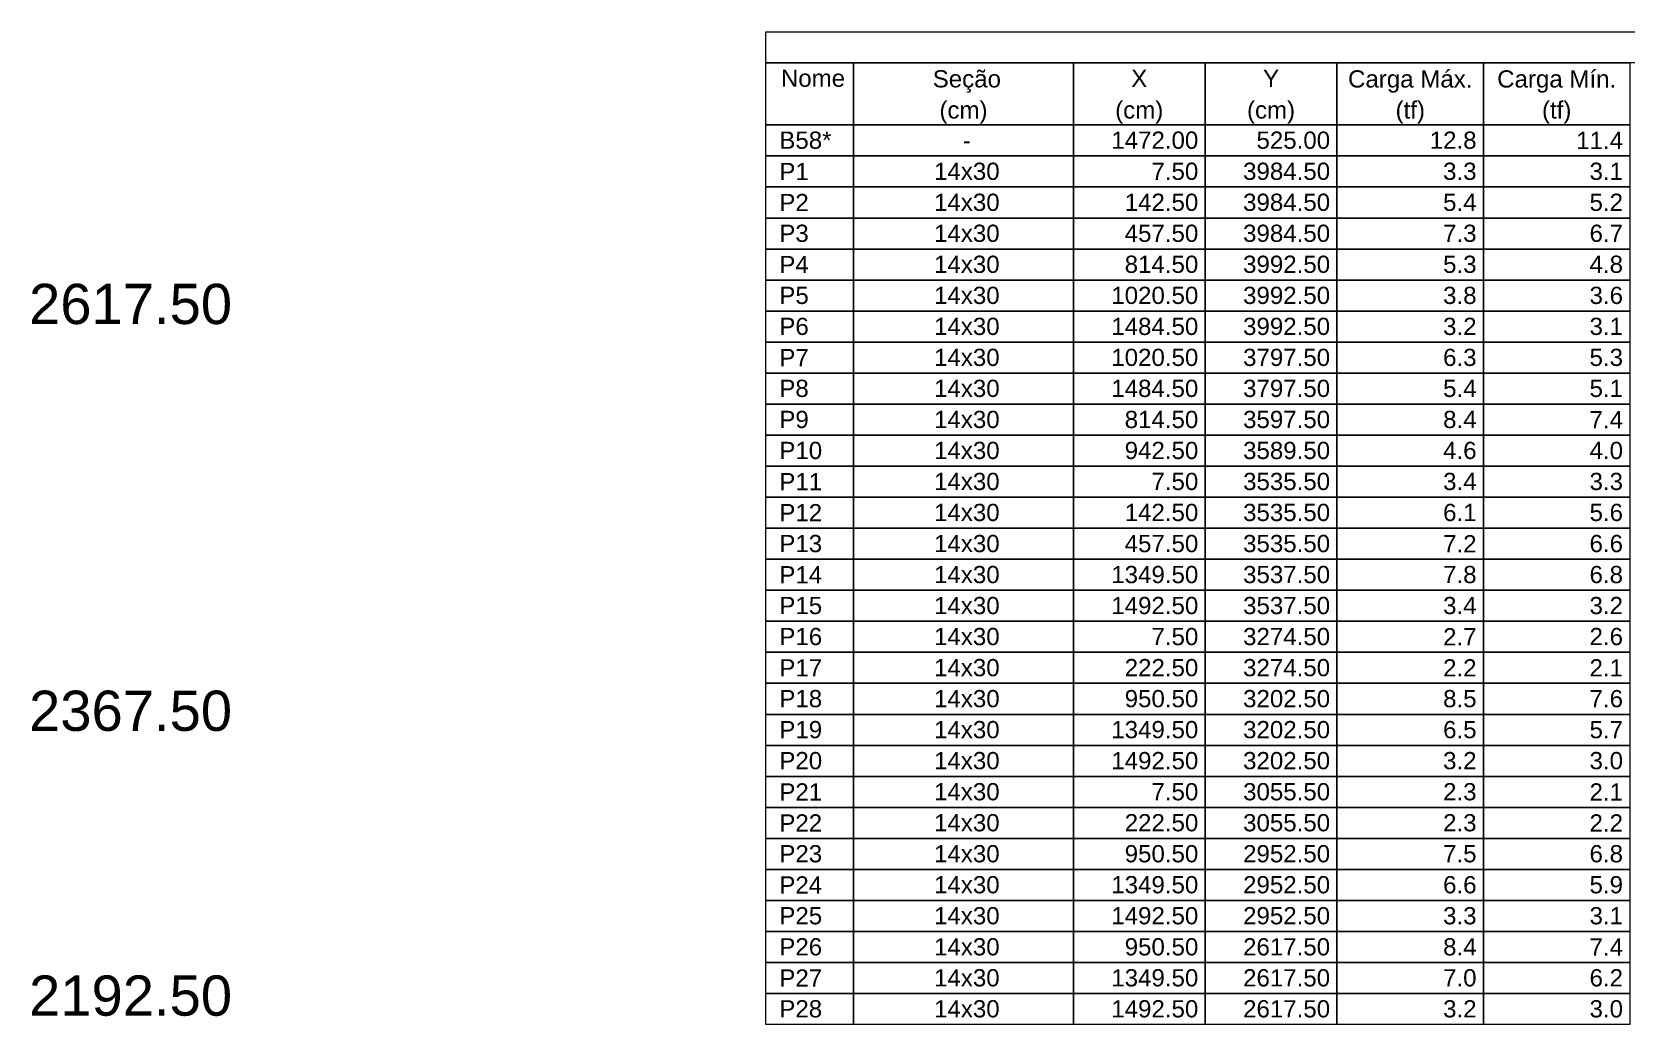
# Model space of a CAD drawing. Header units: millimetres. Extents: x -34 to 951, y -76 to 463.
# Drawn here: x 9.57 to 29.16, y -10.38 to 1.77 of the extents above; entities that cross this region are included whole.
import ezdxf

# ---------------------------------------------------------------- set-up
doc = ezdxf.new("R2010")
doc.units = ezdxf.units.MM
doc.header["$MEASUREMENT"] = 0
doc.linetypes.add('NULL', pattern=[0])
for name, color, linetype, lineweight in [('LC-Tabelas', 1, 'Continuous', 20), ('LC-Textos', 7, 'Continuous', 20), ('LC-Textos das tabelas', 5, 'Continuous', 5)]:
    doc.layers.add(name, color=color, linetype=linetype, lineweight=lineweight)
doc.styles.add('Arial', font='arial.ttf')

msp = doc.modelspace()

# ---------------------------------------------------------------- linework, layer by layer
at = {"layer": 'LC-Tabelas'}
for points in [[(18.5893, 1.3935), (18.5893, 1.7747), (39.6528, 1.7747), (39.6528, 1.3935), (18.5893, 1.3935)], [(18.5893, 0.631), (18.5893, 1.3935), (19.6694, 1.3935), (19.6694, 0.631), (18.5893, 0.631)], [(19.6694, 0.631), (19.6694, 1.3935), (22.3699, 1.3935), (22.3699, 0.631), (19.6694, 0.631)], [(22.3699, 0.631), (22.3699, 1.3935), (23.9902, 1.3935), (23.9902, 0.631), (22.3699, 0.631)], [(23.9902, 0.631), (23.9902, 1.3935), (25.6104, 1.3935), (25.6104, 0.631), (23.9902, 0.631)], [(25.6104, 0.631), (25.6104, 1.3935), (27.4107, 1.3935), (27.4107, 0.631), (25.6104, 0.631)], [(27.4107, 0.631), (27.4107, 1.3935), (29.211, 1.3935), (29.211, 0.631), (27.4107, 0.631)], [(18.5893, 0.2497), (18.5893, 0.631), (19.6694, 0.631), (19.6694, 0.2497), (18.5893, 0.2497)], [(19.6694, 0.2497), (19.6694, 0.631), (22.3699, 0.631), (22.3699, 0.2497), (19.6694, 0.2497)], [(22.3699, 0.2497), (22.3699, 0.631), (23.9902, 0.631), (23.9902, 0.2497), (22.3699, 0.2497)], [(23.9902, 0.2497), (23.9902, 0.631), (25.6104, 0.631), (25.6104, 0.2497), (23.9902, 0.2497)], [(25.6104, 0.2497), (25.6104, 0.631), (27.4107, 0.631), (27.4107, 0.2497), (25.6104, 0.2497)], [(27.4107, 0.2497), (27.4107, 0.631), (29.211, 0.631), (29.211, 0.2497), (27.4107, 0.2497)], [(18.5893, -0.1315), (18.5893, 0.2497), (19.6694, 0.2497), (19.6694, -0.1315), (18.5893, -0.1315)], [(19.6694, -0.1315), (19.6694, 0.2497), (22.3699, 0.2497), (22.3699, -0.1315), (19.6694, -0.1315)], [(22.3699, -0.1315), (22.3699, 0.2497), (23.9902, 0.2497), (23.9902, -0.1315), (22.3699, -0.1315)], [(23.9902, -0.1315), (23.9902, 0.2497), (25.6104, 0.2497), (25.6104, -0.1315), (23.9902, -0.1315)], [(25.6104, -0.1315), (25.6104, 0.2497), (27.4107, 0.2497), (27.4107, -0.1315), (25.6104, -0.1315)], [(27.4107, -0.1315), (27.4107, 0.2497), (29.211, 0.2497), (29.211, -0.1315), (27.4107, -0.1315)], [(18.5893, -0.5127), (18.5893, -0.1315), (19.6694, -0.1315), (19.6694, -0.5127), (18.5893, -0.5127)], [(19.6694, -0.5127), (19.6694, -0.1315), (22.3699, -0.1315), (22.3699, -0.5127), (19.6694, -0.5127)], [(22.3699, -0.5127), (22.3699, -0.1315), (23.9902, -0.1315), (23.9902, -0.5127), (22.3699, -0.5127)], [(23.9902, -0.5127), (23.9902, -0.1315), (25.6104, -0.1315), (25.6104, -0.5127), (23.9902, -0.5127)], [(25.6104, -0.5127), (25.6104, -0.1315), (27.4107, -0.1315), (27.4107, -0.5127), (25.6104, -0.5127)], [(27.4107, -0.5127), (27.4107, -0.1315), (29.211, -0.1315), (29.211, -0.5127), (27.4107, -0.5127)], [(18.5893, -0.894), (18.5893, -0.5127), (19.6694, -0.5127), (19.6694, -0.894), (18.5893, -0.894)], [(19.6694, -0.894), (19.6694, -0.5127), (22.3699, -0.5127), (22.3699, -0.894), (19.6694, -0.894)], [(22.3699, -0.894), (22.3699, -0.5127), (23.9902, -0.5127), (23.9902, -0.894), (22.3699, -0.894)], [(23.9902, -0.894), (23.9902, -0.5127), (25.6104, -0.5127), (25.6104, -0.894), (23.9902, -0.894)], [(25.6104, -0.894), (25.6104, -0.5127), (27.4107, -0.5127), (27.4107, -0.894), (25.6104, -0.894)], [(27.4107, -0.894), (27.4107, -0.5127), (29.211, -0.5127), (29.211, -0.894), (27.4107, -0.894)], [(18.5893, -1.2752), (18.5893, -0.894), (19.6694, -0.894), (19.6694, -1.2752), (18.5893, -1.2752)], [(19.6694, -1.2752), (19.6694, -0.894), (22.3699, -0.894), (22.3699, -1.2752), (19.6694, -1.2752)], [(22.3699, -1.2752), (22.3699, -0.894), (23.9902, -0.894), (23.9902, -1.2752), (22.3699, -1.2752)], [(23.9902, -1.2752), (23.9902, -0.894), (25.6104, -0.894), (25.6104, -1.2752), (23.9902, -1.2752)], [(25.6104, -1.2752), (25.6104, -0.894), (27.4107, -0.894), (27.4107, -1.2752), (25.6104, -1.2752)], [(27.4107, -1.2752), (27.4107, -0.894), (29.211, -0.894), (29.211, -1.2752), (27.4107, -1.2752)], [(18.5893, -1.6565), (18.5893, -1.2752), (19.6694, -1.2752), (19.6694, -1.6565), (18.5893, -1.6565)], [(19.6694, -1.6565), (19.6694, -1.2752), (22.3699, -1.2752), (22.3699, -1.6565), (19.6694, -1.6565)], [(22.3699, -1.6565), (22.3699, -1.2752), (23.9902, -1.2752), (23.9902, -1.6565), (22.3699, -1.6565)], [(23.9902, -1.6565), (23.9902, -1.2752), (25.6104, -1.2752), (25.6104, -1.6565), (23.9902, -1.6565)], [(25.6104, -1.6565), (25.6104, -1.2752), (27.4107, -1.2752), (27.4107, -1.6565), (25.6104, -1.6565)], [(27.4107, -1.6565), (27.4107, -1.2752), (29.211, -1.2752), (29.211, -1.6565), (27.4107, -1.6565)], [(18.5893, -2.0377), (18.5893, -1.6565), (19.6694, -1.6565), (19.6694, -2.0377), (18.5893, -2.0377)], [(19.6694, -2.0377), (19.6694, -1.6565), (22.3699, -1.6565), (22.3699, -2.0377), (19.6694, -2.0377)], [(22.3699, -2.0377), (22.3699, -1.6565), (23.9902, -1.6565), (23.9902, -2.0377), (22.3699, -2.0377)], [(23.9902, -2.0377), (23.9902, -1.6565), (25.6104, -1.6565), (25.6104, -2.0377), (23.9902, -2.0377)], [(25.6104, -2.0377), (25.6104, -1.6565), (27.4107, -1.6565), (27.4107, -2.0377), (25.6104, -2.0377)], [(27.4107, -2.0377), (27.4107, -1.6565), (29.211, -1.6565), (29.211, -2.0377), (27.4107, -2.0377)], [(18.5893, -2.4189), (18.5893, -2.0377), (19.6694, -2.0377), (19.6694, -2.4189), (18.5893, -2.4189)], [(19.6694, -2.4189), (19.6694, -2.0377), (22.3699, -2.0377), (22.3699, -2.4189), (19.6694, -2.4189)], [(22.3699, -2.4189), (22.3699, -2.0377), (23.9902, -2.0377), (23.9902, -2.4189), (22.3699, -2.4189)], [(23.9902, -2.4189), (23.9902, -2.0377), (25.6104, -2.0377), (25.6104, -2.4189), (23.9902, -2.4189)], [(25.6104, -2.4189), (25.6104, -2.0377), (27.4107, -2.0377), (27.4107, -2.4189), (25.6104, -2.4189)], [(27.4107, -2.4189), (27.4107, -2.0377), (29.211, -2.0377), (29.211, -2.4189), (27.4107, -2.4189)], [(18.5893, -2.8002), (18.5893, -2.4189), (19.6694, -2.4189), (19.6694, -2.8002), (18.5893, -2.8002)], [(19.6694, -2.8002), (19.6694, -2.4189), (22.3699, -2.4189), (22.3699, -2.8002), (19.6694, -2.8002)], [(22.3699, -2.8002), (22.3699, -2.4189), (23.9902, -2.4189), (23.9902, -2.8002), (22.3699, -2.8002)], [(23.9902, -2.8002), (23.9902, -2.4189), (25.6104, -2.4189), (25.6104, -2.8002), (23.9902, -2.8002)], [(25.6104, -2.8002), (25.6104, -2.4189), (27.4107, -2.4189), (27.4107, -2.8002), (25.6104, -2.8002)], [(27.4107, -2.8002), (27.4107, -2.4189), (29.211, -2.4189), (29.211, -2.8002), (27.4107, -2.8002)], [(18.5893, -3.1814), (18.5893, -2.8002), (19.6694, -2.8002), (19.6694, -3.1814), (18.5893, -3.1814)], [(19.6694, -3.1814), (19.6694, -2.8002), (22.3699, -2.8002), (22.3699, -3.1814), (19.6694, -3.1814)], [(22.3699, -3.1814), (22.3699, -2.8002), (23.9902, -2.8002), (23.9902, -3.1814), (22.3699, -3.1814)], [(23.9902, -3.1814), (23.9902, -2.8002), (25.6104, -2.8002), (25.6104, -3.1814), (23.9902, -3.1814)], [(25.6104, -3.1814), (25.6104, -2.8002), (27.4107, -2.8002), (27.4107, -3.1814), (25.6104, -3.1814)], [(27.4107, -3.1814), (27.4107, -2.8002), (29.211, -2.8002), (29.211, -3.1814), (27.4107, -3.1814)], [(18.5893, -3.5627), (18.5893, -3.1814), (19.6694, -3.1814), (19.6694, -3.5627), (18.5893, -3.5627)], [(19.6694, -3.5627), (19.6694, -3.1814), (22.3699, -3.1814), (22.3699, -3.5627), (19.6694, -3.5627)], [(22.3699, -3.5627), (22.3699, -3.1814), (23.9902, -3.1814), (23.9902, -3.5627), (22.3699, -3.5627)], [(23.9902, -3.5627), (23.9902, -3.1814), (25.6104, -3.1814), (25.6104, -3.5627), (23.9902, -3.5627)], [(25.6104, -3.5627), (25.6104, -3.1814), (27.4107, -3.1814), (27.4107, -3.5627), (25.6104, -3.5627)], [(27.4107, -3.5627), (27.4107, -3.1814), (29.211, -3.1814), (29.211, -3.5627), (27.4107, -3.5627)], [(18.5893, -3.9439), (18.5893, -3.5627), (19.6694, -3.5627), (19.6694, -3.9439), (18.5893, -3.9439)], [(19.6694, -3.9439), (19.6694, -3.5627), (22.3699, -3.5627), (22.3699, -3.9439), (19.6694, -3.9439)], [(22.3699, -3.9439), (22.3699, -3.5627), (23.9902, -3.5627), (23.9902, -3.9439), (22.3699, -3.9439)], [(23.9902, -3.9439), (23.9902, -3.5627), (25.6104, -3.5627), (25.6104, -3.9439), (23.9902, -3.9439)], [(25.6104, -3.9439), (25.6104, -3.5627), (27.4107, -3.5627), (27.4107, -3.9439), (25.6104, -3.9439)], [(27.4107, -3.9439), (27.4107, -3.5627), (29.211, -3.5627), (29.211, -3.9439), (27.4107, -3.9439)], [(18.5893, -4.3251), (18.5893, -3.9439), (19.6694, -3.9439), (19.6694, -4.3251), (18.5893, -4.3251)], [(19.6694, -4.3251), (19.6694, -3.9439), (22.3699, -3.9439), (22.3699, -4.3251), (19.6694, -4.3251)], [(22.3699, -4.3251), (22.3699, -3.9439), (23.9902, -3.9439), (23.9902, -4.3251), (22.3699, -4.3251)], [(23.9902, -4.3251), (23.9902, -3.9439), (25.6104, -3.9439), (25.6104, -4.3251), (23.9902, -4.3251)], [(25.6104, -4.3251), (25.6104, -3.9439), (27.4107, -3.9439), (27.4107, -4.3251), (25.6104, -4.3251)], [(27.4107, -4.3251), (27.4107, -3.9439), (29.211, -3.9439), (29.211, -4.3251), (27.4107, -4.3251)], [(18.5893, -4.7064), (18.5893, -4.3251), (19.6694, -4.3251), (19.6694, -4.7064), (18.5893, -4.7064)], [(19.6694, -4.7064), (19.6694, -4.3251), (22.3699, -4.3251), (22.3699, -4.7064), (19.6694, -4.7064)], [(22.3699, -4.7064), (22.3699, -4.3251), (23.9902, -4.3251), (23.9902, -4.7064), (22.3699, -4.7064)], [(23.9902, -4.7064), (23.9902, -4.3251), (25.6104, -4.3251), (25.6104, -4.7064), (23.9902, -4.7064)], [(25.6104, -4.7064), (25.6104, -4.3251), (27.4107, -4.3251), (27.4107, -4.7064), (25.6104, -4.7064)], [(27.4107, -4.7064), (27.4107, -4.3251), (29.211, -4.3251), (29.211, -4.7064), (27.4107, -4.7064)], [(18.5893, -5.0876), (18.5893, -4.7064), (19.6694, -4.7064), (19.6694, -5.0876), (18.5893, -5.0876)], [(19.6694, -5.0876), (19.6694, -4.7064), (22.3699, -4.7064), (22.3699, -5.0876), (19.6694, -5.0876)], [(22.3699, -5.0876), (22.3699, -4.7064), (23.9902, -4.7064), (23.9902, -5.0876), (22.3699, -5.0876)], [(23.9902, -5.0876), (23.9902, -4.7064), (25.6104, -4.7064), (25.6104, -5.0876), (23.9902, -5.0876)], [(25.6104, -5.0876), (25.6104, -4.7064), (27.4107, -4.7064), (27.4107, -5.0876), (25.6104, -5.0876)], [(27.4107, -5.0876), (27.4107, -4.7064), (29.211, -4.7064), (29.211, -5.0876), (27.4107, -5.0876)], [(18.5893, -5.4689), (18.5893, -5.0876), (19.6694, -5.0876), (19.6694, -5.4689), (18.5893, -5.4689)], [(19.6694, -5.4689), (19.6694, -5.0876), (22.3699, -5.0876), (22.3699, -5.4689), (19.6694, -5.4689)], [(22.3699, -5.4689), (22.3699, -5.0876), (23.9902, -5.0876), (23.9902, -5.4689), (22.3699, -5.4689)], [(23.9902, -5.4689), (23.9902, -5.0876), (25.6104, -5.0876), (25.6104, -5.4689), (23.9902, -5.4689)], [(25.6104, -5.4689), (25.6104, -5.0876), (27.4107, -5.0876), (27.4107, -5.4689), (25.6104, -5.4689)], [(27.4107, -5.4689), (27.4107, -5.0876), (29.211, -5.0876), (29.211, -5.4689), (27.4107, -5.4689)], [(18.5893, -5.8501), (18.5893, -5.4689), (19.6694, -5.4689), (19.6694, -5.8501), (18.5893, -5.8501)], [(19.6694, -5.8501), (19.6694, -5.4689), (22.3699, -5.4689), (22.3699, -5.8501), (19.6694, -5.8501)], [(22.3699, -5.8501), (22.3699, -5.4689), (23.9902, -5.4689), (23.9902, -5.8501), (22.3699, -5.8501)], [(23.9902, -5.8501), (23.9902, -5.4689), (25.6104, -5.4689), (25.6104, -5.8501), (23.9902, -5.8501)], [(25.6104, -5.8501), (25.6104, -5.4689), (27.4107, -5.4689), (27.4107, -5.8501), (25.6104, -5.8501)], [(27.4107, -5.8501), (27.4107, -5.4689), (29.211, -5.4689), (29.211, -5.8501), (27.4107, -5.8501)], [(18.5893, -6.2313), (18.5893, -5.8501), (19.6694, -5.8501), (19.6694, -6.2313), (18.5893, -6.2313)], [(19.6694, -6.2313), (19.6694, -5.8501), (22.3699, -5.8501), (22.3699, -6.2313), (19.6694, -6.2313)], [(22.3699, -6.2313), (22.3699, -5.8501), (23.9902, -5.8501), (23.9902, -6.2313), (22.3699, -6.2313)], [(23.9902, -6.2313), (23.9902, -5.8501), (25.6104, -5.8501), (25.6104, -6.2313), (23.9902, -6.2313)], [(25.6104, -6.2313), (25.6104, -5.8501), (27.4107, -5.8501), (27.4107, -6.2313), (25.6104, -6.2313)], [(27.4107, -6.2313), (27.4107, -5.8501), (29.211, -5.8501), (29.211, -6.2313), (27.4107, -6.2313)], [(18.5893, -6.6126), (18.5893, -6.2313), (19.6694, -6.2313), (19.6694, -6.6126), (18.5893, -6.6126)], [(19.6694, -6.6126), (19.6694, -6.2313), (22.3699, -6.2313), (22.3699, -6.6126), (19.6694, -6.6126)], [(22.3699, -6.6126), (22.3699, -6.2313), (23.9902, -6.2313), (23.9902, -6.6126), (22.3699, -6.6126)], [(23.9902, -6.6126), (23.9902, -6.2313), (25.6104, -6.2313), (25.6104, -6.6126), (23.9902, -6.6126)], [(25.6104, -6.6126), (25.6104, -6.2313), (27.4107, -6.2313), (27.4107, -6.6126), (25.6104, -6.6126)], [(27.4107, -6.6126), (27.4107, -6.2313), (29.211, -6.2313), (29.211, -6.6126), (27.4107, -6.6126)], [(18.5893, -6.9938), (18.5893, -6.6126), (19.6694, -6.6126), (19.6694, -6.9938), (18.5893, -6.9938)], [(19.6694, -6.9938), (19.6694, -6.6126), (22.3699, -6.6126), (22.3699, -6.9938), (19.6694, -6.9938)], [(22.3699, -6.9938), (22.3699, -6.6126), (23.9902, -6.6126), (23.9902, -6.9938), (22.3699, -6.9938)], [(23.9902, -6.9938), (23.9902, -6.6126), (25.6104, -6.6126), (25.6104, -6.9938), (23.9902, -6.9938)], [(25.6104, -6.9938), (25.6104, -6.6126), (27.4107, -6.6126), (27.4107, -6.9938), (25.6104, -6.9938)], [(27.4107, -6.9938), (27.4107, -6.6126), (29.211, -6.6126), (29.211, -6.9938), (27.4107, -6.9938)], [(18.5893, -7.3751), (18.5893, -6.9938), (19.6694, -6.9938), (19.6694, -7.3751), (18.5893, -7.3751)], [(19.6694, -7.3751), (19.6694, -6.9938), (22.3699, -6.9938), (22.3699, -7.3751), (19.6694, -7.3751)], [(22.3699, -7.3751), (22.3699, -6.9938), (23.9902, -6.9938), (23.9902, -7.3751), (22.3699, -7.3751)], [(23.9902, -7.3751), (23.9902, -6.9938), (25.6104, -6.9938), (25.6104, -7.3751), (23.9902, -7.3751)], [(25.6104, -7.3751), (25.6104, -6.9938), (27.4107, -6.9938), (27.4107, -7.3751), (25.6104, -7.3751)], [(27.4107, -7.3751), (27.4107, -6.9938), (29.211, -6.9938), (29.211, -7.3751), (27.4107, -7.3751)], [(18.5893, -7.7563), (18.5893, -7.3751), (19.6694, -7.3751), (19.6694, -7.7563), (18.5893, -7.7563)], [(19.6694, -7.7563), (19.6694, -7.3751), (22.3699, -7.3751), (22.3699, -7.7563), (19.6694, -7.7563)], [(22.3699, -7.7563), (22.3699, -7.3751), (23.9902, -7.3751), (23.9902, -7.7563), (22.3699, -7.7563)], [(23.9902, -7.7563), (23.9902, -7.3751), (25.6104, -7.3751), (25.6104, -7.7563), (23.9902, -7.7563)], [(25.6104, -7.7563), (25.6104, -7.3751), (27.4107, -7.3751), (27.4107, -7.7563), (25.6104, -7.7563)], [(27.4107, -7.7563), (27.4107, -7.3751), (29.211, -7.3751), (29.211, -7.7563), (27.4107, -7.7563)], [(18.5893, -8.1375), (18.5893, -7.7563), (19.6694, -7.7563), (19.6694, -8.1375), (18.5893, -8.1375)], [(19.6694, -8.1375), (19.6694, -7.7563), (22.3699, -7.7563), (22.3699, -8.1375), (19.6694, -8.1375)], [(22.3699, -8.1375), (22.3699, -7.7563), (23.9902, -7.7563), (23.9902, -8.1375), (22.3699, -8.1375)], [(23.9902, -8.1375), (23.9902, -7.7563), (25.6104, -7.7563), (25.6104, -8.1375), (23.9902, -8.1375)], [(25.6104, -8.1375), (25.6104, -7.7563), (27.4107, -7.7563), (27.4107, -8.1375), (25.6104, -8.1375)], [(27.4107, -8.1375), (27.4107, -7.7563), (29.211, -7.7563), (29.211, -8.1375), (27.4107, -8.1375)], [(18.5893, -8.5188), (18.5893, -8.1375), (19.6694, -8.1375), (19.6694, -8.5188), (18.5893, -8.5188)], [(19.6694, -8.5188), (19.6694, -8.1375), (22.3699, -8.1375), (22.3699, -8.5188), (19.6694, -8.5188)], [(22.3699, -8.5188), (22.3699, -8.1375), (23.9902, -8.1375), (23.9902, -8.5188), (22.3699, -8.5188)], [(23.9902, -8.5188), (23.9902, -8.1375), (25.6104, -8.1375), (25.6104, -8.5188), (23.9902, -8.5188)], [(25.6104, -8.5188), (25.6104, -8.1375), (27.4107, -8.1375), (27.4107, -8.5188), (25.6104, -8.5188)], [(27.4107, -8.5188), (27.4107, -8.1375), (29.211, -8.1375), (29.211, -8.5188), (27.4107, -8.5188)], [(18.5893, -8.9), (18.5893, -8.5188), (19.6694, -8.5188), (19.6694, -8.9), (18.5893, -8.9)], [(19.6694, -8.9), (19.6694, -8.5188), (22.3699, -8.5188), (22.3699, -8.9), (19.6694, -8.9)], [(22.3699, -8.9), (22.3699, -8.5188), (23.9902, -8.5188), (23.9902, -8.9), (22.3699, -8.9)], [(23.9902, -8.9), (23.9902, -8.5188), (25.6104, -8.5188), (25.6104, -8.9), (23.9902, -8.9)], [(25.6104, -8.9), (25.6104, -8.5188), (27.4107, -8.5188), (27.4107, -8.9), (25.6104, -8.9)], [(27.4107, -8.9), (27.4107, -8.5188), (29.211, -8.5188), (29.211, -8.9), (27.4107, -8.9)], [(18.5893, -9.2813), (18.5893, -8.9), (19.6694, -8.9), (19.6694, -9.2813), (18.5893, -9.2813)], [(19.6694, -9.2813), (19.6694, -8.9), (22.3699, -8.9), (22.3699, -9.2813), (19.6694, -9.2813)], [(22.3699, -9.2813), (22.3699, -8.9), (23.9902, -8.9), (23.9902, -9.2813), (22.3699, -9.2813)], [(23.9902, -9.2813), (23.9902, -8.9), (25.6104, -8.9), (25.6104, -9.2813), (23.9902, -9.2813)], [(25.6104, -9.2813), (25.6104, -8.9), (27.4107, -8.9), (27.4107, -9.2813), (25.6104, -9.2813)], [(27.4107, -9.2813), (27.4107, -8.9), (29.211, -8.9), (29.211, -9.2813), (27.4107, -9.2813)], [(18.5893, -9.6625), (18.5893, -9.2813), (19.6694, -9.2813), (19.6694, -9.6625), (18.5893, -9.6625)], [(19.6694, -9.6625), (19.6694, -9.2813), (22.3699, -9.2813), (22.3699, -9.6625), (19.6694, -9.6625)], [(22.3699, -9.6625), (22.3699, -9.2813), (23.9902, -9.2813), (23.9902, -9.6625), (22.3699, -9.6625)], [(23.9902, -9.6625), (23.9902, -9.2813), (25.6104, -9.2813), (25.6104, -9.6625), (23.9902, -9.6625)], [(25.6104, -9.6625), (25.6104, -9.2813), (27.4107, -9.2813), (27.4107, -9.6625), (25.6104, -9.6625)], [(27.4107, -9.6625), (27.4107, -9.2813), (29.211, -9.2813), (29.211, -9.6625), (27.4107, -9.6625)], [(18.5893, -10.0437), (18.5893, -9.6625), (19.6694, -9.6625), (19.6694, -10.0437), (18.5893, -10.0437)], [(19.6694, -10.0437), (19.6694, -9.6625), (22.3699, -9.6625), (22.3699, -10.0437), (19.6694, -10.0437)], [(22.3699, -10.0437), (22.3699, -9.6625), (23.9902, -9.6625), (23.9902, -10.0437), (22.3699, -10.0437)], [(23.9902, -10.0437), (23.9902, -9.6625), (25.6104, -9.6625), (25.6104, -10.0437), (23.9902, -10.0437)], [(25.6104, -10.0437), (25.6104, -9.6625), (27.4107, -9.6625), (27.4107, -10.0437), (25.6104, -10.0437)], [(27.4107, -10.0437), (27.4107, -9.6625), (29.211, -9.6625), (29.211, -10.0437), (27.4107, -10.0437)], [(18.5893, -10.425), (18.5893, -10.0437), (19.6694, -10.0437), (19.6694, -10.425), (18.5893, -10.425)], [(19.6694, -10.425), (19.6694, -10.0437), (22.3699, -10.0437), (22.3699, -10.425), (19.6694, -10.425)], [(22.3699, -10.425), (22.3699, -10.0437), (23.9902, -10.0437), (23.9902, -10.425), (22.3699, -10.425)], [(23.9902, -10.425), (23.9902, -10.0437), (25.6104, -10.0437), (25.6104, -10.425), (23.9902, -10.425)], [(25.6104, -10.425), (25.6104, -10.0437), (27.4107, -10.0437), (27.4107, -10.425), (25.6104, -10.425)], [(27.4107, -10.425), (27.4107, -10.0437), (29.211, -10.0437), (29.211, -10.425), (27.4107, -10.425)]]:
    msp.add_lwpolyline(points, close=True, dxfattribs=at)

# ---------------------------------------------------------------- texts
at = {"layer": 'LC-Textos', "linetype": 'NULL', "ltscale": 0.2, "char_height": 0.4942, "width": 4.989461, "attachment_point": 7, "line_spacing_factor": 0.798, "style": 'Arial'}
for s, insert in [('2617.50', (9.5346, -1.8227)), ('2367.50', (9.5346, -6.8227)), ('2192.50', (9.5346, -10.3227))]:
    msp.add_mtext(s, dxfattribs=dict(at, insert=insert))
at = {"layer": 'LC-Textos das tabelas', "linetype": 'NULL', "ltscale": 0.2, "char_height": 0.2118, "line_spacing_factor": 0.798, "style": 'Arial'}
for s, insert, width, attachment_point in [(' Nome ', (19.1289, 1.0969), 1.907169, 8), (' Seção ', (21.0199, 1.027), 2.006611, 8), ('X', (23.1799, 1.0969), 0.394865, 8), ('Y', (24.7999, 1.0969), 0.394865, 8), ('Carga Máx.', (26.5109, 1.027), 3.058185, 8), ('Carga Mín.', (28.3109, 1.027), 2.926456, 8), ('(cm)', (21.0199, 0.646), 1.18298, 8), ('(cm)', (23.1799, 0.646), 1.18298, 8), ('(cm)', (24.7999, 0.646), 1.18298, 8), ('(tf)', (26.5109, 0.646), 0.722574, 8), ('(tf)', (28.3109, 0.646), 0.722574, 8), (' B58* ', (18.6739, 0.3349), 1.611746, 7), (' - ', (21.0199, 0.3349), 0.525626, 8), (' 1472.00 ', (23.9059, 0.3349), 2.467018, 9), (' 525.00 ', (25.5259, 0.3349), 2.138018, 9), (' 12.8 ', (27.3259, 0.3349), 1.480017, 9), (' 11.4 ', (29.1259, 0.3349), 1.480017, 9), (' P1 ', (18.6739, -0.0471), 1.052543, 7), (' 14x30 ', (21.0199, -0.0471), 1.940747, 8), (' 7.50 ', (23.9059, -0.0471), 1.480017, 9), (' 3984.50 ', (25.5259, -0.0471), 2.467018, 9), (' 3.3 ', (27.3259, -0.0471), 1.151017, 9), (' 3.1 ', (29.1259, -0.0471), 1.151017, 9), (' P2 ', (18.6739, -0.4281), 1.052543, 7), (' 14x30 ', (21.0199, -0.4281), 1.940747, 8), (' 142.50 ', (23.9059, -0.4281), 2.138018, 9), (' 3984.50 ', (25.5259, -0.4281), 2.467018, 9), (' 5.4 ', (27.3259, -0.4281), 1.151017, 9), (' 5.2 ', (29.1259, -0.4281), 1.151017, 9), (' P3 ', (18.6739, -0.8091), 1.052543, 7), (' 14x30 ', (21.0199, -0.8091), 1.940747, 8), (' 457.50 ', (23.9059, -0.8091), 2.138018, 9), (' 3984.50 ', (25.5259, -0.8091), 2.467018, 9), (' 7.3 ', (27.3259, -0.8091), 1.151017, 9), (' 6.7 ', (29.1259, -0.8091), 1.151017, 9), (' P4 ', (18.6739, -1.1901), 1.052543, 7), (' 14x30 ', (21.0199, -1.1901), 1.940747, 8), (' 814.50 ', (23.9059, -1.1901), 2.138018, 9), (' 3992.50 ', (25.5259, -1.1901), 2.467018, 9), (' 5.3 ', (27.3259, -1.1901), 1.151017, 9), (' 4.8 ', (29.1259, -1.1901), 1.151017, 9), (' P5 ', (18.6739, -1.5721), 1.052543, 7), (' 14x30 ', (21.0199, -1.5721), 1.940747, 8), (' 1020.50 ', (23.9059, -1.5721), 2.467018, 9), (' 3992.50 ', (25.5259, -1.5721), 2.467018, 9), (' 3.8 ', (27.3259, -1.5721), 1.151017, 9), (' 3.6 ', (29.1259, -1.5721), 1.151017, 9), (' P6 ', (18.6739, -1.9531), 1.052543, 7), (' 14x30 ', (21.0199, -1.9531), 1.940747, 8), (' 1484.50 ', (23.9059, -1.9531), 2.467018, 9), (' 3992.50 ', (25.5259, -1.9531), 2.467018, 9), (' 3.2 ', (27.3259, -1.9531), 1.151017, 9), (' 3.1 ', (29.1259, -1.9531), 1.151017, 9), (' P7 ', (18.6739, -2.3341), 1.052543, 7), (' 14x30 ', (21.0199, -2.3341), 1.940747, 8), (' 1020.50 ', (23.9059, -2.3341), 2.467018, 9), (' 3797.50 ', (25.5259, -2.3341), 2.467018, 9), (' 6.3 ', (27.3259, -2.3341), 1.151017, 9), (' 5.3 ', (29.1259, -2.3341), 1.151017, 9), (' P8 ', (18.6739, -2.7151), 1.052543, 7), (' 14x30 ', (21.0199, -2.7151), 1.940747, 8), (' 1484.50 ', (23.9059, -2.7151), 2.467018, 9), (' 3797.50 ', (25.5259, -2.7151), 2.467018, 9), (' 5.4 ', (27.3259, -2.7151), 1.151017, 9), (' 5.1 ', (29.1259, -2.7151), 1.151017, 9), (' P9 ', (18.6739, -3.0971), 1.052543, 7), (' 14x30 ', (21.0199, -3.0971), 1.940747, 8), (' 814.50 ', (23.9059, -3.0971), 2.138018, 9), (' 3597.50 ', (25.5259, -3.0971), 2.467018, 9), (' 8.4 ', (27.3259, -3.0971), 1.151017, 9), (' 7.4 ', (29.1259, -3.0971), 1.151017, 9), (' P10 ', (18.6739, -3.4781), 1.381543, 7), (' 14x30 ', (21.0199, -3.4781), 1.940747, 8), (' 942.50 ', (23.9059, -3.4781), 2.138018, 9), (' 3589.50 ', (25.5259, -3.4781), 2.467018, 9), (' 4.6 ', (27.3259, -3.4781), 1.151017, 9), (' 4.0 ', (29.1259, -3.4781), 1.151017, 9), (' P11 ', (18.6739, -3.8591), 1.381543, 7), (' 14x30 ', (21.0199, -3.8591), 1.940747, 8), (' 7.50 ', (23.9059, -3.8591), 1.480017, 9), (' 3535.50 ', (25.5259, -3.8591), 2.467018, 9), (' 3.4 ', (27.3259, -3.8591), 1.151017, 9), (' 3.3 ', (29.1259, -3.8591), 1.151017, 9), (' P12 ', (18.6739, -4.2401), 1.381543, 7), (' 14x30 ', (21.0199, -4.2401), 1.940747, 8), (' 142.50 ', (23.9059, -4.2401), 2.138018, 9), (' 3535.50 ', (25.5259, -4.2401), 2.467018, 9), (' 6.1 ', (27.3259, -4.2401), 1.151017, 9), (' 5.6 ', (29.1259, -4.2401), 1.151017, 9), (' P13 ', (18.6739, -4.6221), 1.381543, 7), (' 14x30 ', (21.0199, -4.6221), 1.940747, 8), (' 457.50 ', (23.9059, -4.6221), 2.138018, 9), (' 3535.50 ', (25.5259, -4.6221), 2.467018, 9), (' 7.2 ', (27.3259, -4.6221), 1.151017, 9), (' 6.6 ', (29.1259, -4.6221), 1.151017, 9), (' P14 ', (18.6739, -5.0031), 1.381543, 7), (' 14x30 ', (21.0199, -5.0031), 1.940747, 8), (' 1349.50 ', (23.9059, -5.0031), 2.467018, 9), (' 3537.50 ', (25.5259, -5.0031), 2.467018, 9), (' 7.8 ', (27.3259, -5.0031), 1.151017, 9), (' 6.8 ', (29.1259, -5.0031), 1.151017, 9), (' P15 ', (18.6739, -5.3841), 1.381543, 7), (' 14x30 ', (21.0199, -5.3841), 1.940747, 8), (' 1492.50 ', (23.9059, -5.3841), 2.467018, 9), (' 3537.50 ', (25.5259, -5.3841), 2.467018, 9), (' 3.4 ', (27.3259, -5.3841), 1.151017, 9), (' 3.2 ', (29.1259, -5.3841), 1.151017, 9), (' P16 ', (18.6739, -5.7651), 1.381543, 7), (' 14x30 ', (21.0199, -5.7651), 1.940747, 8), (' 7.50 ', (23.9059, -5.7651), 1.480017, 9), (' 3274.50 ', (25.5259, -5.7651), 2.467018, 9), (' 2.7 ', (27.3259, -5.7651), 1.151017, 9), (' 2.6 ', (29.1259, -5.7651), 1.151017, 9), (' P17 ', (18.6739, -6.1471), 1.381543, 7), (' 14x30 ', (21.0199, -6.1471), 1.940747, 8), (' 222.50 ', (23.9059, -6.1471), 2.138018, 9), (' 3274.50 ', (25.5259, -6.1471), 2.467018, 9), (' 2.2 ', (27.3259, -6.1471), 1.151017, 9), (' 2.1 ', (29.1259, -6.1471), 1.151017, 9), (' P18 ', (18.6739, -6.5281), 1.381543, 7), (' 14x30 ', (21.0199, -6.5281), 1.940747, 8), (' 950.50 ', (23.9059, -6.5281), 2.138018, 9), (' 3202.50 ', (25.5259, -6.5281), 2.467018, 9), (' 8.5 ', (27.3259, -6.5281), 1.151017, 9), (' 7.6 ', (29.1259, -6.5281), 1.151017, 9), (' P19 ', (18.6739, -6.9091), 1.381543, 7), (' 14x30 ', (21.0199, -6.9091), 1.940747, 8), (' 1349.50 ', (23.9059, -6.9091), 2.467018, 9), (' 3202.50 ', (25.5259, -6.9091), 2.467018, 9), (' 6.5 ', (27.3259, -6.9091), 1.151017, 9), (' 5.7 ', (29.1259, -6.9091), 1.151017, 9), (' P20 ', (18.6739, -7.2901), 1.381543, 7), (' 14x30 ', (21.0199, -7.2901), 1.940747, 8), (' 1492.50 ', (23.9059, -7.2901), 2.467018, 9), (' 3202.50 ', (25.5259, -7.2901), 2.467018, 9), (' 3.2 ', (27.3259, -7.2901), 1.151017, 9), (' 3.0 ', (29.1259, -7.2901), 1.151017, 9), (' P21 ', (18.6739, -7.6721), 1.381543, 7), (' 14x30 ', (21.0199, -7.6721), 1.940747, 8), (' 7.50 ', (23.9059, -7.6721), 1.480017, 9), (' 3055.50 ', (25.5259, -7.6721), 2.467018, 9), (' 2.3 ', (27.3259, -7.6721), 1.151017, 9), (' 2.1 ', (29.1259, -7.6721), 1.151017, 9), (' 14x30 ', (21.0199, -8.0531), 1.940747, 8), (' 222.50 ', (23.9059, -8.0531), 2.138018, 9), (' 3055.50 ', (25.5259, -8.0531), 2.467018, 9), (' 2.3 ', (27.3259, -8.0531), 1.151017, 9), (' P22 ', (18.6739, -8.0531), 1.381543, 7), (' 2.2 ', (29.1259, -8.0531), 1.151017, 9), (' P23 ', (18.6739, -8.4341), 1.381543, 7), (' 14x30 ', (21.0199, -8.4341), 1.940747, 8), (' 950.50 ', (23.9059, -8.4341), 2.138018, 9), (' 2952.50 ', (25.5259, -8.4341), 2.467018, 9), (' 7.5 ', (27.3259, -8.4341), 1.151017, 9), (' 6.8 ', (29.1259, -8.4341), 1.151017, 9), (' P24 ', (18.6739, -8.8151), 1.381543, 7), (' 14x30 ', (21.0199, -8.8151), 1.940747, 8), (' 1349.50 ', (23.9059, -8.8151), 2.467018, 9), (' 2952.50 ', (25.5259, -8.8151), 2.467018, 9), (' 6.6 ', (27.3259, -8.8151), 1.151017, 9), (' 5.9 ', (29.1259, -8.8151), 1.151017, 9), (' P25 ', (18.6739, -9.1961), 1.381543, 7), (' 14x30 ', (21.0199, -9.1961), 1.940747, 8), (' 1492.50 ', (23.9059, -9.1961), 2.467018, 9), (' 2952.50 ', (25.5259, -9.1961), 2.467018, 9), (' 3.3 ', (27.3259, -9.1961), 1.151017, 9), (' 3.1 ', (29.1259, -9.1961), 1.151017, 9), (' P26 ', (18.6739, -9.5781), 1.381543, 7), (' 14x30 ', (21.0199, -9.5781), 1.940747, 8), (' 950.50 ', (23.9059, -9.5781), 2.138018, 9), (' 2617.50 ', (25.5259, -9.5781), 2.467018, 9), (' 8.4 ', (27.3259, -9.5781), 1.151017, 9), (' 7.4 ', (29.1259, -9.5781), 1.151017, 9), (' P27 ', (18.6739, -9.9591), 1.381543, 7), (' 14x30 ', (21.0199, -9.9591), 1.940747, 8), (' 1349.50 ', (23.9059, -9.9591), 2.467018, 9), (' 2617.50 ', (25.5259, -9.9591), 2.467018, 9), (' 7.0 ', (27.3259, -9.9591), 1.151017, 9), (' 6.2 ', (29.1259, -9.9591), 1.151017, 9), (' P28 ', (18.6739, -10.3401), 1.381543, 7), (' 14x30 ', (21.0199, -10.3401), 1.940747, 8), (' 1492.50 ', (23.9059, -10.3401), 2.467018, 9), (' 2617.50 ', (25.5259, -10.3401), 2.467018, 9), (' 3.2 ', (27.3259, -10.3401), 1.151017, 9), (' 3.0 ', (29.1259, -10.3401), 1.151017, 9)]:
    msp.add_mtext(s, dxfattribs=dict(at, insert=insert, width=width, attachment_point=attachment_point))

doc.saveas('drawing.dxf')
